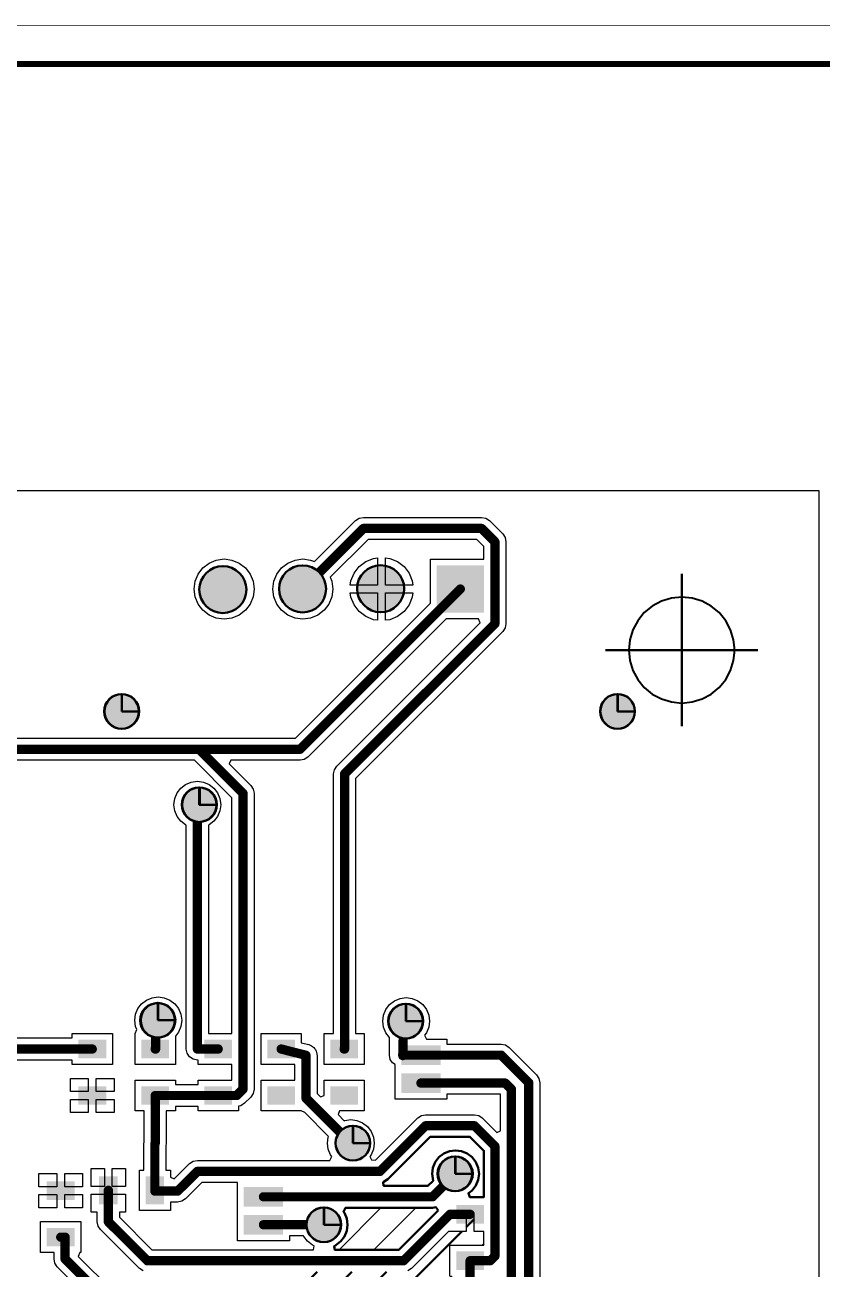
# Paper-space layout 'Layout1' of a CAD drawing. Header units: millimetres. Extents: x 0 to 841, y 0 to 594.
# Drawn here: x 647.2 to 750, y 433.8 to 594.4 of the extents above; entities that cross this region are included whole.
import ezdxf

# ---------------------------------------------------------------- set-up
doc = ezdxf.new("R2010")
doc.units = ezdxf.units.MM
doc.layers.get('0').update_dxf_attribs({"lineweight": 50})
for name, color, linetype in [('BottomLayer', 5, 'Continuous'), ('Sheet', 255, 'Continuous'), ('TopLayer', 1, 'Continuous')]:
    doc.layers.add(name, color=color, linetype=linetype)
doc.layers.add('Отверстия', color=7, linetype='Continuous', lineweight=30)

psp = doc.layouts.get("Layout1")

# ---------------------------------------------------------------- hatches: boundary and pattern name
at = {"lineweight": 50}
h = psp.add_hatch(color=18, dxfattribs=at)
h.dxf.hatch_style = 1
h.paths.add_polyline_path([(672.702, 524.545, 0.4142136), (669.667, 521.51, 0.4142136), (672.702, 518.476), (672.702, 521.51)])
h = psp.add_hatch(color=7, dxfattribs=at)
h.dxf.hatch_style = 1
h.paths.add_polyline_path([(672.68, 524.522, 0.4114738), (669.674, 521.488, 0.4114738), (672.68, 518.453)])
at = {"lineweight": 50, "true_color": 0xf0f0f0}
h = psp.add_hatch(color=7, dxfattribs=at)
h.dxf.hatch_style = 1
h.paths.add_polyline_path([(672.702, 524.545), (672.702, 521.51), (672.702, 518.476, 0.4142136), (675.736, 521.51, 0.4142136)])
at = {"lineweight": 50}
h = psp.add_hatch(color=18, dxfattribs=at)
h.dxf.hatch_style = 1
h.paths.add_polyline_path([(682.994, 524.637, 0.4142136), (679.959, 521.602, 0.4142136), (682.994, 518.567), (682.994, 521.602)])
h = psp.add_hatch(color=7, dxfattribs=at)
h.dxf.hatch_style = 1
h.paths.add_polyline_path([(682.972, 524.614, 0.4114738), (679.966, 521.579, 0.4114738), (682.972, 518.545)])
at = {"lineweight": 50, "true_color": 0xf0f0f0}
h = psp.add_hatch(color=7, dxfattribs=at)
h.dxf.hatch_style = 1
h.paths.add_polyline_path([(682.994, 524.637), (682.994, 521.602), (682.994, 518.567, 0.4142136), (686.028, 521.602, 0.4142136)])
at = {"lineweight": 50}
h = psp.add_hatch(color=18, dxfattribs=at)
h.dxf.hatch_style = 1
h.paths.add_polyline_path([(693.066, 524.663, 0.4142136), (690.032, 521.629, 0.4142136), (693.066, 518.594), (693.066, 521.629)])
h = psp.add_hatch(color=7, dxfattribs=at)
h.dxf.hatch_style = 1
h.paths.add_polyline_path([(693.044, 524.64, 0.4114738), (690.038, 521.606, 0.4114738), (693.044, 518.571)])
at = {"lineweight": 50, "true_color": 0xf0f0f0}
h = psp.add_hatch(color=7, dxfattribs=at)
h.dxf.hatch_style = 1
h.paths.add_polyline_path([(693.066, 524.663), (693.066, 521.629), (693.066, 518.594, 0.4142136), (696.101, 521.629, 0.4142136)])
at = {"lineweight": 50}
h = psp.add_hatch(color=18, dxfattribs=at)
h.dxf.hatch_style = 1
h.paths.add_polyline_path([(703.346, 524.621, 0.4142136), (700.311, 521.586, 0.4142136), (703.346, 518.551), (703.346, 521.586)])
at = {"lineweight": 50, "true_color": 0xf0f0f0}
h = psp.add_hatch(color=7, dxfattribs=at)
h.dxf.hatch_style = 1
h.paths.add_polyline_path([(703.346, 524.621), (703.346, 521.586), (703.346, 518.551, 0.4142136), (706.381, 521.586, 0.4142136)])
h = psp.add_hatch(color=7, dxfattribs=at)
h.dxf.hatch_style = 1
h.paths.add_polyline_path([(659.689, 505.771), (659.689, 508.008, 0.4177727), (657.424, 505.771, 1), (661.899, 505.771)])
at = {"lineweight": 50}
h = psp.add_hatch(color=18, dxfattribs=at)
h.dxf.hatch_style = 1
h.paths.add_polyline_path([(659.662, 505.771), (661.872, 505.771, 0.4106633), (659.662, 508.008)])
h = psp.add_hatch(color=18, dxfattribs=at)
h.dxf.hatch_style = 1
h.paths.add_polyline_path([(659.689, 505.771), (661.899, 505.771, 0.4106633), (659.689, 508.008)])
at = {"lineweight": 30}
h = psp.add_hatch(color=18, dxfattribs=at)
h.dxf.hatch_style = 1
h.paths.add_polyline_path([(659.689, 505.771), (661.899, 505.771, 0.4106633), (659.689, 508.008)])
at = {"lineweight": 50, "true_color": 0xf0f0f0}
h = psp.add_hatch(color=7, dxfattribs=at)
h.dxf.hatch_style = 1
h.paths.add_polyline_path([(723.689, 505.771), (723.689, 508.008, 0.4177727), (721.424, 505.771, 1), (725.899, 505.771)])
at = {"lineweight": 50}
h = psp.add_hatch(color=18, dxfattribs=at)
h.dxf.hatch_style = 1
h.paths.add_polyline_path([(723.662, 505.771), (725.872, 505.771, 0.4106633), (723.662, 508.008)])
h = psp.add_hatch(color=18, dxfattribs=at)
h.dxf.hatch_style = 1
h.paths.add_polyline_path([(723.689, 505.771), (725.899, 505.771, 0.4106633), (723.689, 508.008)])
at = {"lineweight": 30}
h = psp.add_hatch(color=18, dxfattribs=at)
h.dxf.hatch_style = 1
h.paths.add_polyline_path([(723.689, 505.771), (725.899, 505.771, 0.4106633), (723.689, 508.008)])
at = {"lineweight": 50, "true_color": 0xf0f0f0}
h = psp.add_hatch(color=7, dxfattribs=at)
h.dxf.hatch_style = 1
h.paths.add_polyline_path([(669.691, 493.725), (669.691, 495.962, 0.4177727), (667.427, 493.725, 1), (671.901, 493.725)])
at = {"lineweight": 50}
h = psp.add_hatch(color=18, dxfattribs=at)
h.dxf.hatch_style = 1
h.paths.add_polyline_path([(669.664, 493.725), (671.874, 493.725, 0.4106633), (669.664, 495.962)])
at = {"lineweight": 30}
h = psp.add_hatch(color=18, dxfattribs=at)
h.dxf.hatch_style = 1
h.paths.add_polyline_path([(669.691, 493.725), (671.901, 493.725, 0.4106633), (669.691, 495.962)])
at = {"lineweight": 50}
h = psp.add_hatch(color=18, dxfattribs=at)
h.dxf.hatch_style = 1
h.paths.add_polyline_path([(669.718, 493.725), (671.929, 493.725, 0.4106633), (669.718, 495.962)])
at = {"lineweight": 50, "true_color": 0xf0f0f0}
h = psp.add_hatch(color=7, dxfattribs=at)
h.dxf.hatch_style = 1
h.paths.add_polyline_path([(664.342, 465.886), (664.342, 468.124, 0.4177727), (662.077, 465.886, 1), (666.552, 465.886)])
at = {"lineweight": 50}
h = psp.add_hatch(color=18, dxfattribs=at)
h.dxf.hatch_style = 1
h.paths.add_polyline_path([(664.315, 465.886), (666.525, 465.886, 0.4106633), (664.315, 468.124)])
at = {"lineweight": 30}
h = psp.add_hatch(color=18, dxfattribs=at)
h.dxf.hatch_style = 1
h.paths.add_polyline_path([(664.342, 465.886), (666.552, 465.886, 0.4106633), (664.342, 468.124)])
at = {"lineweight": 50}
h = psp.add_hatch(color=18, dxfattribs=at)
h.dxf.hatch_style = 1
h.paths.add_polyline_path([(664.369, 465.886), (666.579, 465.886, 0.4106633), (664.369, 468.124)])
at = {"lineweight": 50, "true_color": 0xf0f0f0}
h = psp.add_hatch(color=7, dxfattribs=at)
h.dxf.hatch_style = 1
h.paths.add_polyline_path([(696.342, 465.785), (696.342, 468.022, 0.4177727), (694.077, 465.785, 1), (698.552, 465.785)])
at = {"lineweight": 50}
h = psp.add_hatch(color=18, dxfattribs=at)
h.dxf.hatch_style = 1
h.paths.add_polyline_path([(696.314, 465.785), (698.525, 465.785, 0.4106633), (696.314, 468.022)])
at = {"lineweight": 30}
h = psp.add_hatch(color=18, dxfattribs=at)
h.dxf.hatch_style = 1
h.paths.add_polyline_path([(696.342, 465.785), (698.552, 465.785, 0.4106633), (696.342, 468.022)])
at = {"lineweight": 50}
h = psp.add_hatch(color=18, dxfattribs=at)
h.dxf.hatch_style = 1
h.paths.add_polyline_path([(696.369, 465.785), (698.579, 465.785, 0.4106633), (696.369, 468.022)])
at = {"lineweight": 50, "true_color": 0xf0f0f0}
h = psp.add_hatch(color=7, dxfattribs=at)
h.dxf.hatch_style = 1
h.paths.add_polyline_path([(689.53, 450.037), (689.53, 452.274, 0.4177727), (687.266, 450.037, 1), (691.741, 450.037)])
at = {"lineweight": 50}
h = psp.add_hatch(color=18, dxfattribs=at)
h.dxf.hatch_style = 1
h.paths.add_polyline_path([(689.503, 450.037), (691.713, 450.037, 0.4106633), (689.503, 452.274)])
h = psp.add_hatch(color=18, dxfattribs=at)
h.dxf.hatch_style = 1
h.paths.add_polyline_path([(689.53, 450.037), (691.741, 450.037, 0.4106633), (689.53, 452.274)])
at = {"lineweight": 30}
h = psp.add_hatch(color=18, dxfattribs=at)
h.dxf.hatch_style = 1
h.paths.add_polyline_path([(689.53, 450.037), (691.741, 450.037, 0.4106633), (689.53, 452.274)])
at = {"lineweight": 50, "true_color": 0xf0f0f0}
h = psp.add_hatch(color=7, dxfattribs=at)
h.dxf.hatch_style = 1
h.paths.add_polyline_path([(702.716, 446.074), (702.716, 448.312, 0.4177727), (700.451, 446.074, 1), (704.926, 446.074)])
at = {"lineweight": 50}
h = psp.add_hatch(color=18, dxfattribs=at)
h.dxf.hatch_style = 1
h.paths.add_polyline_path([(702.689, 446.074), (704.899, 446.074, 0.4106633), (702.689, 448.312)])
at = {"lineweight": 30}
h = psp.add_hatch(color=18, dxfattribs=at)
h.dxf.hatch_style = 1
h.paths.add_polyline_path([(702.716, 446.074), (704.926, 446.074, 0.4106633), (702.716, 448.312)])
at = {"lineweight": 50}
h = psp.add_hatch(color=18, dxfattribs=at)
h.dxf.hatch_style = 1
h.paths.add_polyline_path([(702.743, 446.074), (704.953, 446.074, 0.4106633), (702.743, 448.312)])
at = {"lineweight": 50, "true_color": 0xf0f0f0}
h = psp.add_hatch(color=7, dxfattribs=at)
h.dxf.hatch_style = 1
h.paths.add_polyline_path([(685.776, 439.499), (685.776, 441.736, 0.4177727), (683.511, 439.499, 1), (687.986, 439.499)])
at = {"lineweight": 50}
h = psp.add_hatch(color=18, dxfattribs=at)
h.dxf.hatch_style = 1
h.paths.add_polyline_path([(685.749, 439.499), (687.959, 439.499, 0.4106633), (685.749, 441.736)])
h = psp.add_hatch(color=18, dxfattribs=at)
h.dxf.hatch_style = 1
h.paths.add_polyline_path([(685.776, 439.499), (687.986, 439.499, 0.4106633), (685.776, 441.736)])
at = {"lineweight": 30}
h = psp.add_hatch(color=18, dxfattribs=at)
h.dxf.hatch_style = 1
h.paths.add_polyline_path([(685.776, 439.499), (687.986, 439.499, 0.4106633), (685.776, 441.736)])
at = {"layer": 'BottomLayer', "lineweight": 25, "true_color": 0x000000}
h = psp.add_hatch(dxfattribs=at)
h.set_pattern_fill('ANSI31', color=18)
h.paths.add_polyline_path([(639.543, 446.804), (621.978, 464.369), (621.668, 464.832), (621.56, 465.378), (621.56, 478.3), (618.942, 480.918), (617.165, 480.918), (617.165, 475.884), (616.592, 475.884), (616.592, 472.956), (617.165, 472.956), (617.165, 468.381), (630.702, 454.844), (631.012, 454.381), (631.12, 453.834), (631.12, 399.992), (631.832, 399.446), (632.313, 398.819), (632.616, 398.09), (632.719, 397.306), (632.616, 396.523), (632.358, 395.902), (632.789, 395.614), (642.806, 405.631), (643.269, 405.94), (643.815, 406.049), (669.683, 406.049), (670.229, 406.761), (670.856, 407.242), (671.586, 407.544), (672.369, 407.647), (673.152, 407.544), (674.167, 407.124), (674.595, 407.335), (674.595, 416.019), (673.661, 416.953), (672.771, 416.836), (671.988, 416.939), (671.258, 417.241), (670.632, 417.722), (670.151, 418.349), (669.848, 419.078), (669.715, 420.09), (669.291, 420.299), (667.132, 418.141), (666.669, 417.832), (666.123, 417.723), (648.692, 417.723), (648.146, 417.832), (647.683, 418.141), (639.961, 425.863), (639.652, 426.326), (639.543, 426.872)])
h.paths.add_polyline_path([(674.595, 394.85), (674.595, 401.908), (674.087, 402.159), (673.882, 402.001), (673.152, 401.699), (672.369, 401.596), (671.586, 401.699), (670.856, 402.001), (670.229, 402.482), (669.683, 403.194), (644.406, 403.194), (633.19, 391.977), (633.384, 391.508), (637.522, 391.508), (639.912, 393.898), (639.876, 393.983), (639.773, 394.766), (639.876, 395.55), (640.179, 396.279), (640.66, 396.906), (641.286, 397.387), (642.016, 397.689), (642.799, 397.792), (643.582, 397.689), (644.312, 397.387), (644.939, 396.906), (645.42, 396.279), (645.722, 395.55), (645.825, 394.766), (645.722, 393.983), (645.42, 393.253), (644.939, 392.627), (644.312, 392.146), (643.582, 391.844), (642.799, 391.74), (641.909, 391.858), (639.123, 389.071), (638.66, 388.762), (638.113, 388.653), (622.467, 388.653), (621.921, 388.762), (621.458, 389.071), (615.943, 394.586), (576.908, 394.586), (576.658, 394.078), (576.84, 393.841), (577.142, 393.111), (577.245, 392.328), (577.142, 391.545), (576.84, 390.815), (576.359, 390.188), (575.647, 389.642), (575.647, 360.915), (578.976, 357.586), (580.402, 357.586), (580.653, 358.094), (580.336, 358.506), (580.034, 359.236), (579.931, 360.019), (580.034, 360.802), (580.336, 361.532), (580.817, 362.159), (581.444, 362.64), (581.687, 362.74), (581.947, 363.13), (606.636, 387.819), (607.099, 388.128), (607.646, 388.237), (616.821, 388.237), (617.368, 388.128), (617.831, 387.819), (621.47, 384.18), (621.864, 384.206), (622.49, 384.687), (623.22, 384.989), (624.003, 385.092), (624.786, 384.989), (625.516, 384.687), (626.143, 384.206), (626.624, 383.579), (626.926, 382.85), (627.029, 382.066), (626.926, 381.283), (626.624, 380.553), (626.143, 379.927), (625.516, 379.446), (624.786, 379.144), (624.003, 379.04), (623.22, 379.144), (622.641, 379.384), (622.267, 379.151), (622.184, 379.042), (622.254, 378.51), (622.151, 377.727), (621.927, 377.187), (622.202, 376.758), (622.26, 376.719), (622.581, 376.761), (623.364, 376.658), (624.094, 376.356), (624.72, 375.875), (625.201, 375.248), (625.504, 374.518), (625.607, 373.735), (625.504, 372.952), (625.201, 372.222), (625.041, 372.013), (625.291, 371.505), (651.25, 371.505)])
h.paths.add_polyline_path([(605.895, 389.716), (605.592, 388.986), (605.112, 388.36), (604.485, 387.879), (603.755, 387.576), (602.972, 387.473), (602.189, 387.576), (601.459, 387.879), (600.832, 388.36), (600.351, 388.986), (600.049, 389.716), (599.946, 390.499), (600.049, 391.282), (600.351, 392.012), (600.832, 392.639), (601.459, 393.12), (602.189, 393.422), (602.972, 393.525), (603.755, 393.422), (604.485, 393.12), (605.112, 392.639), (605.592, 392.012), (605.895, 391.282), (605.998, 390.499)], flags=16)
h.paths.add_polyline_path([(600.707, 390.499, -1), (605.182, 390.499, -1)], flags=0)
h.paths.add_polyline_path([(605.155, 390.499), (605.182, 390.499, 0.4106633), (602.972, 392.736), (602.972, 392.736, -0.4071214)], flags=0)
h.paths.add_polyline_path([(602.945, 390.499), (602.945, 392.736), (602.972, 392.736), (602.972, 390.499)], flags=0)
h.paths.add_polyline_path([(615.852, 403.353), (615.421, 403.066), (615.547, 402.763), (615.65, 401.98), (615.547, 401.197), (615.244, 400.467), (614.764, 399.84), (614.137, 399.359), (613.407, 399.057), (612.624, 398.954), (611.841, 399.057), (611.111, 399.359), (610.484, 399.84), (609.938, 400.553), (573.693, 400.553), (571.089, 397.949), (571.3, 397.441), (616.534, 397.441), (617.08, 397.332), (617.543, 397.023), (623.058, 391.508), (627.034, 391.508), (627.228, 391.977)])
h.paths.add_polyline_path([(572.092, 402.989), (572.555, 403.299), (573.102, 403.407), (609.968, 403.407), (610.003, 403.493), (610.484, 404.12), (611, 404.515), (610.878, 405.009), (610.87, 405.023), (552.865, 405.023), (514.573, 366.731), (514.11, 366.422), (513.564, 366.313), (512.327, 366.313), (512.294, 365.816), (513.269, 365.412), (514.073, 364.796), (514.69, 363.992), (514.903, 363.479), (532.582, 363.479)])
h.paths.add_polyline_path([(533.899, 377.771, -1), (529.424, 377.771, -1)], flags=16)
h.paths.add_polyline_path([(568.493, 390.755), (568.493, 394.635), (567.985, 394.845), (534.182, 361.042), (533.719, 360.732), (533.173, 360.624), (514.903, 360.624), (514.69, 360.111), (514.073, 359.307), (513.269, 358.69), (512.333, 358.302), (511.329, 358.17), (510.324, 358.302), (509.388, 358.69), (508.794, 359.146), (508.286, 358.896), (508.286, 355.319), (508.794, 355.069), (509.279, 355.441), (510.268, 355.851), (510.821, 355.923), (510.821, 354.916, -0.0843103), (511.837, 354.935), (511.837, 355.923), (512.39, 355.851), (513.378, 355.441), (514.227, 354.79), (514.879, 353.941), (515.288, 352.952), (515.361, 352.399), (514.385, 352.399, -0.0384593), (514.421, 351.934, -0.0456959), (514.371, 351.383), (515.361, 351.383), (515.288, 350.83), (514.879, 349.842), (514.227, 348.993), (513.378, 348.341), (512.39, 347.932), (511.837, 347.859), (511.837, 348.933, -0.0843103), (510.821, 348.953), (510.821, 347.859), (510.268, 347.932), (509.279, 348.341), (508.794, 348.714), (508.286, 348.463), (508.286, 344.887), (508.794, 344.636), (509.388, 345.092), (510.324, 345.48), (511.329, 345.612), (512.333, 345.48), (513.269, 345.092), (514.073, 344.476), (514.69, 343.672), (515.078, 342.736), (515.21, 341.731), (515.078, 340.727), (514.69, 339.791), (514.073, 338.987), (513.269, 338.37), (512.333, 337.982), (511.329, 337.85), (510.324, 337.982), (509.388, 338.37), (508.794, 338.826), (508.286, 338.576), (508.286, 334.727), (508.794, 334.476), (509.388, 334.932), (510.324, 335.32), (511.329, 335.452), (512.333, 335.32), (512.846, 335.108)])
at = {"layer": 'TopLayer', "lineweight": 25, "true_color": 0x000000}
h = psp.add_hatch(dxfattribs=at)
h.set_pattern_fill('ANSI31', color=18)
h.paths.add_polyline_path([(695.439, 436.27), (700.511, 441.341), (700.468, 441.436), (700.211, 441.76), (699.768, 441.672), (688.53, 441.672), (688.28, 441.164), (688.396, 441.012), (688.699, 440.282), (688.802, 439.499), (688.699, 438.716), (688.396, 437.986), (687.916, 437.359), (687.061, 436.704), (687.148, 436.27)])
at = {"layer": 'TopLayer', "lineweight": 50, "true_color": 0x000000}
h = psp.add_hatch(dxfattribs=at)
h.set_pattern_fill('ANSI31', color=18)
h.paths.add_polyline_path([(516.619, 328.72), (517.082, 329.029), (517.628, 329.138), (580.809, 329.138), (581.059, 329.646), (580.743, 330.058), (580.707, 330.144), (514.903, 330.144), (514.69, 329.631), (514.073, 328.827), (513.269, 328.21), (512.333, 327.822), (511.329, 327.69), (510.324, 327.822), (509.388, 328.21), (508.794, 328.666), (508.286, 328.416), (508.286, 324.567), (508.794, 324.316), (509.388, 324.772), (510.324, 325.16), (511.329, 325.292), (512.333, 325.16), (512.846, 324.948)])
h.paths.add_polyline_path([(612.708, 365.069), (612.665, 365.566), (612.213, 365.789), (612.003, 365.628), (611.274, 365.326), (610.49, 365.223), (609.707, 365.326), (608.977, 365.628), (608.299, 366.149), (607.814, 366.181), (593.154, 351.52), (593.154, 350.953), (593.623, 350.759), (597.232, 354.367), (597.695, 354.676), (598.241, 354.785), (602.425, 354.785)])
h.paths.add_polyline_path([(625.826, 360.207), (626.163, 360.466), (626.172, 361.077), (625.584, 361.843), (618.295, 361.843), (613.34, 356.888), (613.34, 356.4), (613.848, 356.189), (616.217, 358.558), (616.68, 358.867), (617.226, 358.976), (619.954, 358.976), (620.5, 358.867), (620.963, 358.558), (623.72, 355.801), (625.283, 355.801), (625.533, 356.309), (625.345, 356.554), (625.043, 357.284), (624.94, 358.067), (625.043, 358.85), (625.345, 359.58)])
h.paths.add_polyline_path([(618.244, 375.671), (617.715, 375.89), (617.088, 376.371), (616.607, 376.997), (616.305, 377.727), (616.217, 378.396), (615.921, 378.587), (615.707, 378.645), (615.559, 378.531), (614.83, 378.229), (614.046, 378.126), (613.156, 378.243), (591.09, 356.177), (591.09, 354.157), (591.559, 353.963), (606.854, 369.258), (607.317, 369.568), (607.832, 369.67), (607.87, 369.762), (608.351, 370.388), (608.977, 370.869), (609.707, 371.172), (610.49, 371.275), (611.274, 371.172), (612.003, 370.869), (612.213, 370.709), (612.721, 370.959), (612.721, 371.906), (612.829, 372.453), (613.139, 372.916), (614.967, 374.745), (615.431, 375.054), (615.977, 375.163), (618.143, 375.163)])
h.paths.add_polyline_path([(703.193, 432.844), (702.021, 432.844), (702.021, 436.844), (706.394, 436.844), (706.394, 438.628), (705.129, 438.628), (705.129, 440.844), (704.921, 440.844, -1), (704.321, 440.844), (704.113, 440.844), (704.113, 438.628), (701.835, 438.628), (697.04, 433.833), (696.577, 433.524), (696.031, 433.415), (682.141, 433.415), (681.969, 432.907), (682.279, 432.669), (682.759, 432.043), (683.062, 431.313), (683.177, 430.437), (683.491, 430.079), (685.765, 430.079), (685.765, 430.652), (690.965, 430.652), (690.965, 430.079), (702.021, 430.079), (702.021, 430.652), (703.193, 430.652)])

# ---------------------------------------------------------------- linework, layer by layer
at = {"lineweight": 50}
for p, q in [((731.933, 503.85), (731.933, 523.516)), ((722.1, 513.683), (741.766, 513.683)), ((659.662, 508.008), (659.662, 505.771)), ((659.689, 508.008), (659.689, 505.771)), ((723.662, 508.008), (723.662, 505.771)), ((723.689, 508.008), (723.689, 505.771)), ((659.662, 505.771), (661.872, 505.771)), ((659.689, 505.771), (661.899, 505.771)), ((723.662, 505.771), (725.872, 505.771)), ((723.689, 505.771), (725.899, 505.771)), ((669.664, 495.962), (669.664, 493.725)), ((669.718, 495.962), (669.718, 493.725)), ((669.664, 493.725), (671.874, 493.725)), ((669.718, 493.725), (671.929, 493.725)), ((664.315, 468.124), (664.315, 465.886)), ((664.369, 468.124), (664.369, 465.886)), ((696.314, 468.022), (696.314, 465.785)), ((696.369, 468.022), (696.369, 465.785)), ((664.315, 465.886), (666.525, 465.886)), ((664.369, 465.886), (666.579, 465.886)), ((696.314, 465.785), (698.525, 465.785)), ((696.369, 465.785), (698.579, 465.785)), ((689.503, 452.274), (689.503, 450.037)), ((689.53, 452.274), (689.53, 450.037)), ((689.503, 450.037), (691.713, 450.037)), ((689.53, 450.037), (691.741, 450.037)), ((702.689, 448.312), (702.689, 446.074)), ((702.743, 448.312), (702.743, 446.074)), ((702.689, 446.074), (704.899, 446.074)), ((702.743, 446.074), (704.953, 446.074)), ((685.749, 441.736), (685.749, 439.499)), ((685.776, 441.736), (685.776, 439.499)), ((685.749, 439.499), (687.959, 439.499)), ((685.776, 439.499), (687.986, 439.499))]:
    psp.add_line(p, q, dxfattribs=at)
at = {"lineweight": 30}
for p, q in [((659.689, 508.008), (659.689, 505.771)), ((723.689, 508.008), (723.689, 505.771)), ((659.689, 505.771), (661.899, 505.771)), ((723.689, 505.771), (725.899, 505.771)), ((669.691, 495.962), (669.691, 493.725)), ((669.691, 493.725), (671.901, 493.725)), ((664.342, 468.124), (664.342, 465.886)), ((696.342, 468.022), (696.342, 465.785)), ((664.342, 465.886), (666.552, 465.886)), ((696.342, 465.785), (698.552, 465.785)), ((689.53, 452.274), (689.53, 450.037)), ((689.53, 450.037), (691.741, 450.037)), ((702.716, 448.312), (702.716, 446.074)), ((702.716, 446.074), (704.926, 446.074)), ((685.776, 441.736), (685.776, 439.499)), ((685.776, 439.499), (687.986, 439.499))]:
    psp.add_line(p, q, dxfattribs=at)
at = {"lineweight": 50}
for centre in [(659.634, 505.771), (659.662, 505.771), (723.634, 505.771), (723.662, 505.771), (669.637, 493.725), (669.691, 493.725), (664.287, 465.886), (664.342, 465.886), (696.287, 465.785), (696.342, 465.785), (689.476, 450.037), (689.503, 450.037), (702.662, 446.074), (702.716, 446.074), (685.722, 439.499), (685.749, 439.499)]:
    psp.add_circle(centre, 2.237, dxfattribs=at)
at = {"color": 18, "lineweight": 30}
for centre in [(659.662, 505.771), (723.662, 505.771), (669.664, 493.725), (664.315, 465.886), (696.314, 465.785), (689.503, 450.037), (702.689, 446.074), (685.749, 439.499)]:
    psp.add_circle(centre, 2.237, dxfattribs=at)
at = {"layer": 'BottomLayer'}
for p, q in [((684.55, 525.1), (689.847, 530.396)), ((689.847, 530.396), (690.31, 530.705)), ((690.31, 530.705), (690.856, 530.814)), ((690.856, 530.814), (706.096, 530.814)), ((706.096, 530.814), (706.642, 530.705)), ((706.642, 530.705), (707.105, 530.396)), ((707.105, 530.396), (708.833, 528.669)), ((708.833, 528.669), (709.142, 528.205)), ((691.447, 527.959), (686.569, 523.081)), ((705.505, 527.959), (691.447, 527.959)), ((706.396, 527.068), (705.505, 527.959)), ((706.396, 525.411), (706.396, 527.068)), ((709.142, 528.205), (709.251, 527.659)), ((709.251, 527.659), (709.251, 517.093)), ((670.932, 524.924), (671.868, 525.312)), ((671.868, 525.312), (672.873, 525.444)), ((672.873, 525.444), (673.877, 525.312)), ((673.877, 525.312), (674.813, 524.924)), ((681.092, 524.924), (682.028, 525.312)), ((682.028, 525.312), (683.033, 525.444)), ((683.033, 525.444), (684.037, 525.312)), ((684.037, 525.312), (684.55, 525.1)), ((691.143, 525.113), (692.132, 525.523)), ((692.132, 525.523), (692.685, 525.595)), ((692.685, 525.595), (692.685, 522.071)), ((693.701, 522.071), (693.701, 525.595)), ((693.701, 525.595), (694.254, 525.523)), ((694.254, 525.523), (695.242, 525.113)), ((699.505, 519.734), (699.505, 525.411)), ((699.505, 525.411), (706.396, 525.411)), ((669.512, 523.504), (670.128, 524.308)), ((670.128, 524.308), (670.932, 524.924)), ((674.813, 524.924), (675.617, 524.308)), ((675.617, 524.308), (676.234, 523.504)), ((679.672, 523.504), (680.288, 524.308)), ((680.288, 524.308), (681.092, 524.924)), ((689.643, 523.613), (690.294, 524.462)), ((690.294, 524.462), (691.143, 525.113)), ((695.242, 525.113), (696.091, 524.462)), ((696.091, 524.462), (696.743, 523.613)), ((668.992, 521.563), (669.124, 522.568)), ((669.124, 522.568), (669.512, 523.504)), ((676.234, 523.504), (676.622, 522.568)), ((676.622, 522.568), (676.754, 521.563)), ((679.152, 521.563), (679.284, 522.568)), ((679.284, 522.568), (679.672, 523.504)), ((686.569, 523.081), (686.782, 522.568)), ((686.782, 522.568), (686.914, 521.563)), ((689.161, 522.071), (689.233, 522.624)), ((692.685, 522.071), (689.161, 522.071)), ((689.233, 522.624), (689.643, 523.613)), ((697.225, 522.071), (693.701, 522.071)), ((696.743, 523.613), (697.152, 522.624)), ((697.152, 522.624), (697.225, 522.071)), ((669.124, 520.559), (668.992, 521.563)), ((669.512, 519.623), (669.124, 520.559)), ((676.622, 520.559), (676.234, 519.623)), ((676.754, 521.563), (676.622, 520.559)), ((679.284, 520.559), (679.152, 521.563)), ((679.672, 519.623), (679.284, 520.559)), ((686.782, 520.559), (686.394, 519.623)), ((686.914, 521.563), (686.782, 520.559)), ((689.233, 520.502), (689.161, 521.055)), ((689.161, 521.055), (692.685, 521.055)), ((689.643, 519.514), (689.233, 520.502)), ((692.685, 521.055), (692.685, 517.531)), ((693.701, 517.531), (693.701, 521.055)), ((693.701, 521.055), (697.225, 521.055)), ((697.152, 520.502), (696.743, 519.514)), ((697.225, 521.055), (697.152, 520.502)), ((670.128, 518.819), (669.512, 519.623)), ((676.234, 519.623), (675.617, 518.819)), ((680.288, 518.819), (679.672, 519.623)), ((682.082, 502.311), (699.505, 519.734)), ((686.394, 519.623), (685.777, 518.819)), ((690.294, 518.665), (689.643, 519.514)), ((696.743, 519.514), (696.091, 518.665)), ((670.932, 518.202), (670.128, 518.819)), ((671.868, 517.814), (670.932, 518.202)), ((672.873, 517.682), (671.868, 517.814)), ((673.877, 517.814), (672.873, 517.682)), ((674.813, 518.202), (673.877, 517.814)), ((675.617, 518.819), (674.813, 518.202)), ((681.092, 518.202), (680.288, 518.819)), ((682.028, 517.814), (681.092, 518.202)), ((683.033, 517.682), (682.028, 517.814)), ((684.037, 517.814), (683.033, 517.682)), ((701.523, 517.715), (683.683, 499.874)), ((684.973, 518.202), (684.037, 517.814)), ((685.777, 518.819), (684.973, 518.202)), ((691.143, 518.013), (690.294, 518.665)), ((692.132, 517.604), (691.143, 518.013)), ((692.685, 517.531), (692.132, 517.604)), ((694.254, 517.604), (693.701, 517.531)), ((695.242, 518.013), (694.254, 517.604)), ((696.091, 518.665), (695.242, 518.013)), ((705.708, 517.715), (701.523, 517.715)), ((705.919, 517.207), (705.708, 517.715)), ((687.408, 498.697), (705.919, 517.207)), ((708.833, 516.083), (689.845, 497.096)), ((709.142, 516.547), (708.833, 516.083)), ((709.251, 517.093), (709.142, 516.547)), ((614.765, 502.311), (682.082, 502.311)), ((683.22, 499.565), (682.673, 499.456)), ((683.683, 499.874), (683.22, 499.565)), ((669.03, 499.456), (614.765, 499.456)), ((673.884, 494.603), (669.03, 499.456)), ((673.731, 499.456), (673.537, 498.987)), ((673.537, 498.987), (676.321, 496.203)), ((682.673, 499.456), (673.731, 499.456)), ((686.99, 497.687), (687.099, 498.233)), ((687.099, 498.233), (687.408, 498.697)), ((667.279, 495.864), (667.905, 496.345)), ((667.905, 496.345), (668.635, 496.648)), ((668.635, 496.648), (669.418, 496.751)), ((669.418, 496.751), (670.202, 496.648)), ((670.202, 496.648), (670.931, 496.345)), ((670.931, 496.345), (671.558, 495.864)), ((686.99, 464.18), (686.99, 497.687)), ((689.845, 497.096), (689.845, 464.18)), ((666.496, 494.508), (666.798, 495.238)), ((666.798, 495.238), (667.279, 495.864)), ((671.558, 495.864), (672.039, 495.238)), ((672.039, 495.238), (672.341, 494.508)), ((676.321, 496.203), (676.63, 495.74)), ((676.63, 495.74), (676.739, 495.194)), ((676.739, 495.194), (676.739, 456.993)), ((666.392, 493.725), (666.496, 494.508)), ((666.496, 492.942), (666.392, 493.725)), ((672.341, 494.508), (672.444, 493.725)), ((672.444, 493.725), (672.341, 492.942)), ((673.884, 464.18), (673.884, 494.603)), ((666.798, 492.212), (666.496, 492.942)), ((667.279, 491.585), (666.798, 492.212)), ((667.905, 491.104), (667.279, 491.585)), ((671.558, 491.585), (670.931, 491.104)), ((672.039, 492.212), (671.558, 491.585)), ((672.341, 492.942), (672.039, 492.212)), ((667.991, 491.069), (667.905, 491.104)), ((667.991, 462.18), (667.991, 491.069)), ((670.931, 491.104), (670.846, 491.069)), ((670.846, 491.069), (670.846, 464.18)), ((661.748, 467.399), (662.229, 468.026)), ((662.229, 468.026), (662.856, 468.507)), ((662.856, 468.507), (663.586, 468.809)), ((663.586, 468.809), (664.369, 468.912)), ((664.369, 468.912), (665.152, 468.809)), ((665.152, 468.809), (665.882, 468.507)), ((665.882, 468.507), (666.508, 468.026)), ((666.508, 468.026), (666.989, 467.399)), ((693.748, 467.298), (694.229, 467.924)), ((694.229, 467.924), (694.856, 468.405)), ((694.856, 468.405), (695.586, 468.708)), ((695.586, 468.708), (696.369, 468.811)), ((696.369, 468.811), (697.152, 468.708)), ((697.152, 468.708), (697.882, 468.405)), ((697.882, 468.405), (698.508, 467.924)), ((698.508, 467.924), (698.989, 467.298)), ((661.343, 465.886), (661.446, 466.67)), ((661.446, 465.103), (661.343, 465.886)), ((661.446, 466.67), (661.748, 467.399)), ((666.989, 467.399), (667.292, 466.67)), ((667.292, 466.67), (667.395, 465.886)), ((667.395, 465.886), (667.292, 465.103)), ((693.343, 465.785), (693.446, 466.568)), ((693.446, 466.568), (693.748, 467.298)), ((698.989, 467.298), (699.292, 466.568)), ((699.292, 466.568), (699.395, 465.785)), ((661.381, 464.18), (661.618, 464.688)), ((661.618, 464.688), (661.446, 465.103)), ((666.989, 464.373), (666.581, 463.841)), ((667.292, 465.103), (666.989, 464.373)), ((693.446, 465.002), (693.343, 465.785)), ((693.748, 464.272), (693.446, 465.002)), ((694.204, 463.678), (693.748, 464.272)), ((698.989, 464.272), (698.754, 463.966)), ((699.292, 465.002), (698.989, 464.272)), ((699.395, 465.785), (699.292, 465.002)), ((643.665, 463.607), (653.253, 463.607)), ((653.253, 463.607), (653.253, 464.18)), ((653.253, 464.18), (658.453, 464.18)), ((658.453, 464.18), (658.453, 460.18)), ((661.381, 460.18), (661.381, 464.18)), ((661.381, 464.18), (661.381, 464.18)), ((666.581, 463.841), (666.581, 460.18)), ((670.846, 464.18), (673.884, 464.18)), ((677.637, 460.18), (677.637, 464.18)), ((677.637, 464.18), (682.837, 464.18)), ((682.837, 464.18), (682.837, 462.993)), ((682.837, 462.993), (683.79, 462.751)), ((683.79, 462.751), (683.884, 462.706)), ((683.884, 462.706), (683.985, 462.686)), ((683.985, 462.686), (684.133, 462.587)), ((685.765, 460.18), (685.765, 464.18)), ((685.765, 464.18), (686.99, 464.18)), ((689.845, 464.18), (690.965, 464.18)), ((690.965, 464.18), (690.965, 460.18)), ((694.204, 461.388), (694.204, 463.678)), ((698.754, 463.966), (699.005, 463.458)), ((699.005, 463.458), (701.613, 463.458)), ((701.613, 463.458), (701.613, 462.815)), ((701.613, 462.815), (708.636, 462.815)), ((708.636, 462.815), (709.182, 462.706)), ((709.182, 462.706), (709.645, 462.397)), ((668.1, 461.634), (667.991, 462.18)), ((668.409, 461.17), (668.1, 461.634)), ((668.872, 460.861), (668.409, 461.17)), ((684.133, 462.587), (684.293, 462.511)), ((684.293, 462.511), (684.362, 462.434)), ((684.362, 462.434), (684.449, 462.376)), ((684.449, 462.376), (684.547, 462.229)), ((684.547, 462.229), (684.666, 462.097)), ((684.666, 462.097), (684.7, 461.999)), ((684.7, 461.999), (684.758, 461.913)), ((684.758, 461.913), (684.793, 461.739)), ((684.793, 461.739), (684.852, 461.572)), ((684.852, 461.572), (684.846, 461.469)), ((684.846, 461.469), (684.867, 461.367)), ((684.867, 461.367), (684.867, 456.419)), ((694.312, 460.841), (694.204, 461.388)), ((709.645, 462.397), (713.201, 458.841)), ((653.253, 460.752), (644.667, 460.752)), ((653.253, 460.18), (653.253, 460.752)), ((658.453, 460.18), (653.253, 460.18)), ((666.581, 460.18), (661.381, 460.18)), ((669.418, 460.752), (668.872, 460.861)), ((669.509, 460.752), (669.418, 460.752)), ((669.509, 460.18), (669.509, 460.752)), ((673.884, 460.18), (669.509, 460.18)), ((673.884, 458.18), (673.884, 460.18)), ((682.012, 460.18), (677.637, 460.18)), ((682.012, 458.18), (682.012, 460.18)), ((690.965, 460.18), (685.765, 460.18)), ((694.622, 460.378), (694.312, 460.841)), ((694.933, 460.17), (694.622, 460.378)), ((694.933, 455.717), (694.933, 460.17)), ((653.037, 456.688), (653.037, 458.396)), ((653.037, 458.396), (655.345, 458.396)), ((655.345, 458.396), (655.345, 456.688)), ((656.361, 456.688), (656.361, 458.396)), ((656.361, 458.396), (658.669, 458.396)), ((658.669, 458.396), (658.669, 456.688)), ((661.381, 454.18), (661.381, 458.18)), ((661.381, 458.18), (666.581, 458.18)), ((666.581, 458.18), (666.581, 457.607)), ((669.509, 457.607), (669.509, 458.18)), ((669.509, 458.18), (673.884, 458.18)), ((677.637, 454.18), (677.637, 458.18)), ((677.637, 458.18), (682.012, 458.18)), ((685.765, 456.185), (685.765, 458.18)), ((685.765, 458.18), (690.965, 458.18)), ((690.965, 458.18), (690.965, 454.18)), ((713.201, 458.841), (713.511, 458.378)), ((713.511, 458.378), (713.619, 457.832)), ((713.619, 457.832), (713.619, 387.738)), ((655.345, 456.688), (653.037, 456.688)), ((658.669, 456.688), (656.361, 456.688)), ((666.581, 457.607), (669.509, 457.607)), ((676.63, 456.446), (676.321, 455.983)), ((676.739, 456.993), (676.63, 456.446)), ((684.867, 456.419), (685.295, 455.99)), ((708.529, 456.359), (701.613, 456.359)), ((701.613, 456.359), (701.613, 455.717)), ((708.529, 451.604), (708.529, 456.359)), ((653.037, 453.964), (653.037, 455.672)), ((653.037, 455.672), (655.345, 455.672)), ((655.345, 455.672), (655.345, 453.964)), ((656.361, 453.964), (656.361, 455.672)), ((656.361, 455.672), (658.669, 455.672)), ((658.669, 455.672), (658.669, 453.964)), ((669.509, 454.752), (666.581, 454.752)), ((666.581, 454.752), (666.581, 454.18)), ((669.509, 454.18), (669.509, 454.752)), ((675.045, 454.861), (674.709, 454.794)), ((674.709, 454.794), (674.709, 454.18)), ((675.508, 455.17), (675.045, 454.861)), ((676.321, 455.983), (675.508, 455.17)), ((685.295, 455.99), (685.765, 456.185)), ((701.613, 455.717), (694.933, 455.717)), ((655.345, 453.964), (653.037, 453.964)), ((658.669, 453.964), (656.361, 453.964)), ((662.553, 454.18), (661.381, 454.18)), ((662.553, 450.176), (662.553, 454.18)), ((666.581, 454.18), (665.408, 454.18)), ((665.408, 454.18), (665.408, 449.983)), ((674.709, 454.18), (669.509, 454.18)), ((682.837, 454.18), (677.637, 454.18)), ((683.269, 453.98), (682.837, 454.18)), ((682.837, 454.18), (682.837, 454.18)), ((682.837, 454.18), (682.837, 454.18)), ((686.343, 450.905), (683.269, 453.98)), ((687.77, 454.18), (687.575, 453.71)), ((687.575, 453.71), (688.362, 452.924)), ((690.965, 454.18), (687.77, 454.18)), ((688.447, 452.96), (689.23, 453.063)), ((689.23, 453.063), (690.014, 452.96)), ((692.41, 447.819), (697.873, 453.281)), ((697.873, 453.281), (698.336, 453.591)), ((698.336, 453.591), (698.882, 453.699)), ((698.882, 453.699), (705.179, 453.699)), ((705.179, 453.699), (705.726, 453.591)), ((705.726, 453.591), (706.189, 453.281)), ((706.189, 453.281), (708.06, 451.41)), ((688.362, 452.924), (688.447, 452.96)), ((690.014, 452.96), (690.743, 452.657)), ((690.743, 452.657), (691.37, 452.176)), ((691.37, 452.176), (691.851, 451.55)), ((691.851, 451.55), (692.153, 450.82)), ((708.06, 451.41), (708.529, 451.604)), ((662.505, 449.935), (662.553, 450.176)), ((662.505, 446.54), (662.505, 449.935)), ((665.408, 449.983), (665.36, 449.742)), ((686.204, 450.037), (686.308, 450.82)), ((686.308, 449.254), (686.204, 450.037)), ((686.308, 450.82), (686.343, 450.905)), ((692.153, 450.82), (692.256, 450.037)), ((692.256, 450.037), (692.153, 449.254)), ((699.474, 450.845), (693.999, 445.37)), ((704.588, 450.845), (699.474, 450.845)), ((706.394, 449.039), (704.588, 450.845)), ((665.36, 449.742), (665.36, 446.54)), ((686.61, 448.524), (686.308, 449.254)), ((686.52, 447.807), (686.77, 448.315)), ((686.77, 448.315), (686.61, 448.524)), ((691.851, 448.524), (691.69, 448.315)), ((691.69, 448.315), (691.913, 447.862)), ((692.153, 449.254), (691.851, 448.524)), ((700.123, 447.587), (700.604, 448.214)), ((700.604, 448.214), (701.23, 448.695)), ((701.23, 448.695), (701.96, 448.997)), ((701.96, 448.997), (702.743, 449.1)), ((702.743, 449.1), (703.526, 448.997)), ((703.526, 448.997), (704.256, 448.695)), ((704.256, 448.695), (704.883, 448.214)), ((704.883, 448.214), (705.364, 447.587)), ((706.394, 443.06), (706.394, 449.039)), ((655.717, 444.448), (655.717, 446.756)), ((655.717, 446.756), (657.425, 446.756)), ((657.425, 446.756), (657.425, 444.448)), ((658.441, 444.448), (658.441, 446.756)), ((658.441, 446.756), (660.149, 446.756)), ((660.149, 446.756), (660.149, 444.448)), ((666.441, 445.42), (668.409, 447.389)), ((668.409, 447.389), (668.872, 447.698)), ((668.872, 447.698), (669.418, 447.807)), ((669.418, 447.807), (686.52, 447.807)), ((691.913, 447.862), (692.41, 447.819)), ((699.717, 446.074), (699.82, 446.858)), ((699.82, 446.858), (700.123, 447.587)), ((705.364, 447.587), (705.666, 446.858)), ((705.666, 446.858), (705.769, 446.074)), ((648.973, 444.4), (648.973, 446.108)), ((648.973, 446.108), (651.281, 446.108)), ((651.281, 446.108), (651.281, 444.4)), ((652.297, 444.4), (652.297, 446.108)), ((652.297, 446.108), (654.605, 446.108)), ((654.605, 446.108), (654.605, 444.4)), ((661.933, 441.34), (661.933, 446.54)), ((661.933, 446.54), (662.505, 446.54)), ((665.36, 446.54), (665.933, 446.54)), ((665.933, 446.54), (665.933, 445.631)), ((665.933, 445.631), (666.441, 445.42)), ((670.01, 444.952), (667.888, 442.83)), ((674.613, 444.952), (670.01, 444.952)), ((674.613, 441.03), (674.613, 444.952)), ((693.536, 445.06), (693.408, 445.035)), ((693.408, 445.035), (693.458, 444.527)), ((693.999, 445.37), (693.536, 445.06)), ((699.177, 444.527), (699.856, 445.206)), ((699.82, 445.291), (699.717, 446.074)), ((699.856, 445.206), (699.82, 445.291)), ((705.666, 445.291), (705.364, 444.561)), ((705.769, 446.074), (705.666, 445.291)), ((651.281, 444.4), (648.973, 444.4)), ((648.973, 441.676), (648.973, 443.384)), ((648.973, 443.384), (651.281, 443.384)), ((651.281, 443.384), (651.281, 441.676)), ((654.605, 444.4), (652.297, 444.4)), ((652.297, 441.676), (652.297, 443.384)), ((652.297, 443.384), (654.605, 443.384)), ((654.605, 443.384), (654.605, 441.676)), ((657.425, 444.448), (655.717, 444.448)), ((655.717, 441.124), (655.717, 443.432)), ((655.717, 443.432), (657.933, 443.432)), ((657.933, 443.432), (660.149, 443.432)), ((660.149, 444.448), (658.441, 444.448)), ((660.149, 443.432), (660.149, 441.124)), ((693.458, 444.527), (699.177, 444.527)), ((704.883, 443.935), (704.405, 443.568)), ((704.405, 443.568), (704.577, 443.06)), ((705.364, 444.561), (704.883, 443.935)), ((666.878, 442.412), (665.933, 442.412)), ((665.933, 442.412), (665.933, 441.34)), ((667.425, 442.52), (666.878, 442.412)), ((667.888, 442.83), (667.425, 442.52)), ((700.211, 441.76), (699.768, 441.672)), ((700.468, 441.436), (700.211, 441.76)), ((704.577, 443.06), (706.394, 443.06)), ((651.281, 441.676), (648.973, 441.676)), ((654.605, 441.676), (652.297, 441.676)), ((656.505, 441.124), (655.717, 441.124)), ((656.505, 439.877), (656.505, 441.124)), ((660.149, 441.124), (659.36, 441.124)), ((659.36, 441.124), (659.36, 440.468)), ((659.36, 440.468), (663.558, 436.27)), ((665.933, 441.34), (661.933, 441.34)), ((674.613, 437.429), (674.613, 441.03)), ((688.53, 441.672), (688.28, 441.164)), ((688.28, 441.164), (688.396, 441.012)), ((688.396, 441.012), (688.699, 440.282)), ((699.768, 441.672), (688.53, 441.672)), ((688.699, 440.282), (688.802, 439.499)), ((695.439, 436.27), (700.511, 441.341)), ((700.511, 441.341), (700.468, 441.436)), ((704.113, 440.844), (704.113, 438.628)), ((705.129, 440.844), (704.113, 440.844)), ((705.129, 438.628), (705.129, 440.844)), ((649.189, 435.892), (649.189, 439.892)), ((649.189, 439.892), (654.389, 439.892)), ((654.389, 439.892), (654.389, 435.892)), ((656.614, 439.331), (656.505, 439.877)), ((656.923, 438.867), (656.614, 439.331)), ((661.958, 433.833), (656.923, 438.867)), ((688.699, 438.716), (688.396, 437.986)), ((688.802, 439.499), (688.699, 438.716)), ((701.835, 438.628), (697.04, 433.833)), ((704.113, 438.628), (701.835, 438.628)), ((706.394, 438.628), (705.129, 438.628)), ((706.394, 436.844), (706.394, 438.628)), ((681.293, 437.429), (674.613, 437.429)), ((683.12, 438.071), (681.293, 438.071)), ((681.293, 438.071), (681.293, 437.429)), ((683.155, 437.986), (683.12, 438.071)), ((683.636, 437.359), (683.155, 437.986)), ((684.263, 436.878), (683.636, 437.359)), ((687.916, 437.359), (687.289, 436.878)), ((688.396, 437.986), (687.916, 437.359)), ((650.922, 435.892), (649.189, 435.892)), ((650.922, 435.073), (650.922, 435.892)), ((654.268, 435.892), (654.058, 435.384)), ((654.058, 435.384), (658.41, 431.031)), ((654.389, 435.892), (654.268, 435.892)), ((663.558, 436.27), (684.404, 436.27)), ((684.505, 436.778), (684.263, 436.878)), ((684.404, 436.27), (684.505, 436.778)), ((687.289, 436.878), (687.047, 436.778)), ((687.047, 436.778), (687.148, 436.27)), ((687.148, 436.27), (695.439, 436.27)), ((702.021, 432.844), (702.021, 436.844)), ((702.021, 436.844), (706.394, 436.844)), ((651.031, 434.527), (650.922, 435.073)), ((651.34, 434.064), (651.031, 434.527)), ((655.319, 430.085), (651.34, 434.064)), ((662.421, 433.524), (661.958, 433.833)), ((697.04, 433.833), (696.577, 433.524))]:
    psp.add_line(p, q, dxfattribs=at)
at = {"layer": 'BottomLayer', "color": 18, "lineweight": 25}
psp.add_lwpolyline([(491.549, 534.231), (491.549, 255.911), (749.329, 255.771), (749.689, 256.13), (749.689, 406.755), (749.689, 478.891), (749.689, 534.231)], close=True, dxfattribs=at)
psp.add_lwpolyline([(491.549, 534.231), (491.549, 255.911), (749.329, 255.771), (749.689, 256.13), (749.689, 406.755), (749.689, 478.891), (749.689, 534.231)], close=True, dxfattribs=at)
at = {"layer": 'BottomLayer', "const_width": 1.2}
for points in [[(690.856, 529.386), (685.17, 523.701)], [(706.096, 529.386), (690.856, 529.386)], [(707.823, 527.659), (706.096, 529.386)], [(707.823, 517.093), (707.823, 527.659)], [(703.353, 521.563), (682.673, 500.884)], [(707.823, 517.093), (688.418, 497.687)], [(669.622, 500.884), (612.165, 500.884)], [(675.311, 495.194), (669.622, 500.884)], [(682.673, 500.884), (669.622, 500.884)], [(688.418, 462.18), (688.418, 497.687)], [(675.311, 456.993), (675.311, 495.194)], [(669.418, 462.18), (669.418, 491.504)], [(664.034, 462.18), (664.034, 463.67)], [(655.853, 462.18), (643.665, 462.18)], [(664.034, 462.18), (663.981, 462.18)], [(672.109, 462.18), (669.418, 462.18)], [(683.439, 461.367), (680.237, 462.18)], [(688.418, 462.18), (688.365, 462.18)], [(695.931, 461.388), (695.985, 463.576)], [(683.439, 455.828), (683.439, 461.367)], [(698.273, 461.388), (695.631, 461.388)], [(708.636, 461.388), (698.273, 461.388)], [(712.192, 457.832), (708.636, 461.388)], [(709.144, 457.787), (698.273, 457.787)], [(709.957, 456.974), (709.144, 457.787)], [(712.192, 387.146), (712.192, 457.832)], [(672.109, 456.18), (663.981, 456.18)], [(663.981, 449.983), (663.981, 456.18)], [(674.498, 456.18), (672.109, 456.18)], [(675.311, 456.993), (674.498, 456.18)], [(687.791, 451.477), (683.439, 455.828)], [(709.957, 354.939), (709.957, 456.974)], [(698.882, 452.272), (692.99, 446.379)], [(705.179, 452.272), (698.882, 452.272)], [(707.821, 449.63), (705.179, 452.272)], [(663.981, 449.983), (663.933, 449.935)], [(663.933, 443.94), (663.933, 449.935)], [(707.821, 435.451), (707.821, 449.63)], [(669.418, 446.379), (666.878, 443.839)], [(692.99, 446.379), (669.418, 446.379)], [(701.148, 444.479), (699.768, 443.1)], [(657.933, 439.877), (657.933, 443.94)], [(663.933, 443.839), (663.933, 443.94)], [(666.878, 443.839), (663.933, 443.839)], [(699.768, 443.1), (677.953, 443.1)], [(662.967, 434.842), (657.933, 439.877)], [(702.032, 440.844), (696.031, 434.842)], [(704.621, 440.844), (702.032, 440.844)], [(683.511, 439.499), (677.953, 439.499)], [(652.35, 437.892), (651.789, 437.892)], [(652.35, 435.073), (652.35, 437.892)], [(657.401, 430.022), (652.35, 435.073)], [(696.031, 434.842), (662.967, 434.842)], [(704.621, 428.652), (704.621, 434.844)], [(707.214, 434.844), (704.621, 434.844)], [(707.821, 435.451), (707.214, 434.844)]]:
    psp.add_lwpolyline(points, dxfattribs=at)
at = {"layer": 'BottomLayer', "const_width": 0.6}
for points in [[(691.156, 529.386, -1), (690.556, 529.386, -1)], [(691.156, 529.386, -1), (690.556, 529.386, -1)], [(706.396, 529.386, -1), (705.796, 529.386, -1)], [(706.396, 529.386, -1), (705.796, 529.386, -1)], [(708.123, 527.659, -1), (707.523, 527.659, -1)], [(708.123, 527.659, -1), (707.523, 527.659, -1)], [(703.653, 521.563, -1), (703.053, 521.563, -1)], [(708.123, 517.093, -1), (707.523, 517.093, -1)], [(708.123, 517.093, -1), (707.523, 517.093, -1)], [(669.922, 500.884, -1), (669.322, 500.884, -1)], [(669.922, 500.884, -1), (669.322, 500.884, -1)], [(669.922, 500.884, -1), (669.322, 500.884, -1)], [(682.973, 500.884, -1), (682.373, 500.884, -1)], [(682.973, 500.884, -1), (682.373, 500.884, -1)], [(688.718, 497.687, -1), (688.118, 497.687, -1)], [(688.718, 497.687, -1), (688.118, 497.687, -1)], [(675.611, 495.194, -1), (675.011, 495.194, -1)], [(675.611, 495.194, -1), (675.011, 495.194, -1)], [(656.153, 462.18, -1), (655.553, 462.18, -1)], [(664.281, 462.18, -1), (663.681, 462.18, -1)], [(664.334, 462.18, -1), (663.734, 462.18, -1)], [(664.334, 462.18, -1), (663.734, 462.18, -1)], [(669.718, 462.18, -1), (669.118, 462.18, -1)], [(669.718, 462.18, -1), (669.118, 462.18, -1)], [(672.409, 462.18, -1), (671.809, 462.18, -1)], [(680.537, 462.18, -1), (679.937, 462.18, -1)], [(688.665, 462.18, -1), (688.065, 462.18, -1)], [(688.718, 462.18, -1), (688.118, 462.18, -1)], [(688.718, 462.18, -1), (688.118, 462.18, -1)], [(683.739, 461.367, -1), (683.139, 461.367, -1)], [(683.739, 461.367, -1), (683.139, 461.367, -1)], [(696.23, 461.335, -1), (695.63, 461.335, -1)], [(698.573, 461.388, -1), (697.973, 461.388, -1)], [(698.573, 461.388, -1), (697.973, 461.388, -1)], [(708.936, 461.388, -1), (708.336, 461.388, -1)], [(708.936, 461.388, -1), (708.336, 461.388, -1)], [(698.573, 457.787, -1), (697.973, 457.787, -1)], [(709.444, 457.787, -1), (708.844, 457.787, -1)], [(709.444, 457.787, -1), (708.844, 457.787, -1)], [(712.492, 457.832, -1), (711.892, 457.832, -1)], [(712.492, 457.832, -1), (711.892, 457.832, -1)], [(664.281, 456.18, -1), (663.681, 456.18, -1)], [(664.281, 456.18, -1), (663.681, 456.18, -1)], [(672.409, 456.18, -1), (671.809, 456.18, -1)], [(672.409, 456.18, -1), (671.809, 456.18, -1)], [(674.798, 456.18, -1), (674.198, 456.18, -1)], [(674.798, 456.18, -1), (674.198, 456.18, -1)], [(675.611, 456.993, -1), (675.011, 456.993, -1)], [(675.611, 456.993, -1), (675.011, 456.993, -1)], [(683.739, 455.828, -1), (683.139, 455.828, -1)], [(683.739, 455.828, -1), (683.139, 455.828, -1)], [(710.257, 456.974, -1), (709.657, 456.974, -1)], [(710.257, 456.974, -1), (709.657, 456.974, -1)], [(699.182, 452.272, -1), (698.582, 452.272, -1)], [(699.182, 452.272, -1), (698.582, 452.272, -1)], [(705.479, 452.272, -1), (704.879, 452.272, -1)], [(705.479, 452.272, -1), (704.879, 452.272, -1)], [(664.233, 449.935, -1), (663.633, 449.935, -1)], [(664.233, 449.935, -1), (663.633, 449.935, -1)], [(664.281, 449.983, -1), (663.681, 449.983, -1)], [(664.281, 449.983, -1), (663.681, 449.983, -1)], [(708.121, 449.63, -1), (707.521, 449.63, -1)], [(708.121, 449.63, -1), (707.521, 449.63, -1)], [(669.718, 446.379, -1), (669.118, 446.379, -1)], [(669.718, 446.379, -1), (669.118, 446.379, -1)], [(693.29, 446.379, -1), (692.69, 446.379, -1)], [(693.29, 446.379, -1), (692.69, 446.379, -1)], [(658.233, 443.94, -1), (657.633, 443.94, -1)], [(664.233, 443.94, -1), (663.633, 443.94, -1)], [(664.233, 443.94, -1), (663.633, 443.94, -1)], [(664.233, 443.839, -1), (663.633, 443.839, -1)], [(664.233, 443.839, -1), (663.633, 443.839, -1)], [(667.178, 443.839, -1), (666.578, 443.839, -1)], [(667.178, 443.839, -1), (666.578, 443.839, -1)], [(678.253, 443.1, -1), (677.653, 443.1, -1)], [(700.068, 443.1, -1), (699.468, 443.1, -1)], [(700.068, 443.1, -1), (699.468, 443.1, -1)], [(658.233, 439.877, -1), (657.633, 439.877, -1)], [(658.233, 439.877, -1), (657.633, 439.877, -1)], [(702.332, 440.844, -1), (701.732, 440.844, -1)], [(702.332, 440.844, -1), (701.732, 440.844, -1)], [(704.921, 440.844, -1), (704.321, 440.844, -1)], [(678.253, 439.499, -1), (677.653, 439.499, -1)], [(652.089, 437.892, -1), (651.489, 437.892, -1)], [(652.65, 437.892, -1), (652.05, 437.892, -1)], [(652.65, 437.892, -1), (652.05, 437.892, -1)], [(652.65, 435.073, -1), (652.05, 435.073, -1)], [(652.65, 435.073, -1), (652.05, 435.073, -1)], [(663.267, 434.842, -1), (662.667, 434.842, -1)], [(663.267, 434.842, -1), (662.667, 434.842, -1)], [(696.331, 434.842, -1), (695.731, 434.842, -1)], [(696.331, 434.842, -1), (695.731, 434.842, -1)], [(704.921, 434.844, -1), (704.321, 434.844, -1)], [(704.921, 434.844, -1), (704.321, 434.844, -1)], [(707.514, 434.844, -1), (706.914, 434.844, -1)], [(707.514, 434.844, -1), (706.914, 434.844, -1)], [(708.121, 435.451, -1), (707.521, 435.451, -1)], [(708.121, 435.451, -1), (707.521, 435.451, -1)]]:
    psp.add_lwpolyline(points, format="xyb", close=True, dxfattribs=at)
at = {"layer": 'BottomLayer', "color": 18, "lineweight": 50}
for points in [[(700.604, 448.214), (701.23, 448.695), (701.96, 448.997), (702.743, 449.1), (703.526, 448.997), (704.256, 448.695), (704.883, 448.214), (705.364, 447.587), (705.666, 446.858), (705.769, 446.074), (705.666, 445.291), (705.364, 444.561), (704.883, 443.935), (704.405, 443.568), (704.577, 443.06), (706.394, 443.06), (706.394, 449.039), (704.588, 450.845), (699.474, 450.845), (693.999, 445.37), (693.413, 444.979), (693.458, 444.527), (699.177, 444.527), (699.834, 445.184), (699.717, 446.074), (699.82, 446.858), (700.123, 447.587)], [(700.511, 441.341), (700.468, 441.436), (700.211, 441.76), (699.768, 441.672), (688.53, 441.672), (688.28, 441.164), (688.396, 441.012), (688.699, 440.282), (688.802, 439.499), (688.699, 438.716), (688.396, 437.986), (687.916, 437.359), (687.061, 436.704), (687.148, 436.27), (695.439, 436.27)]]:
    psp.add_lwpolyline(points, close=True, dxfattribs=at)
at = {"layer": 'BottomLayer'}
for points in [[(706.401, 518.515), (700.305, 518.515), (706.401, 524.611), (700.305, 524.611)], [(657.653, 460.98), (654.053, 460.98), (657.653, 463.38), (654.053, 463.38)], [(662.181, 463.38), (665.781, 463.38), (662.181, 460.98), (665.781, 460.98)], [(670.309, 463.38), (673.909, 463.38), (670.309, 460.98), (673.909, 460.98)], [(678.437, 463.38), (682.037, 463.38), (678.437, 460.98), (682.037, 460.98)], [(686.565, 463.38), (690.165, 463.38), (686.565, 460.98), (690.165, 460.98)], [(700.813, 462.658), (700.813, 460.118), (695.733, 462.658), (695.733, 460.118)], [(700.813, 459.057), (700.813, 456.517), (695.733, 459.057), (695.733, 456.517)], [(657.653, 454.98), (654.053, 454.98), (657.653, 457.38), (654.053, 457.38)], [(662.181, 457.38), (665.781, 457.38), (662.181, 454.98), (665.781, 454.98)], [(670.309, 457.38), (673.909, 457.38), (670.309, 454.98), (673.909, 454.98)], [(678.437, 457.38), (682.037, 457.38), (678.437, 454.98), (682.037, 454.98)], [(686.565, 457.38), (690.165, 457.38), (686.565, 454.98), (690.165, 454.98)], [(653.589, 442.692), (649.989, 442.692), (653.589, 445.092), (649.989, 445.092)], [(659.133, 445.74), (659.133, 442.14), (656.733, 445.74), (656.733, 442.14)], [(665.133, 445.74), (665.133, 442.14), (662.733, 445.74), (662.733, 442.14)], [(680.493, 444.37), (680.493, 441.83), (675.413, 444.37), (675.413, 441.83)], [(706.421, 439.644), (702.821, 439.644), (706.421, 442.044), (702.821, 442.044)], [(680.493, 440.769), (680.493, 438.229), (675.413, 440.769), (675.413, 438.229)], [(653.589, 436.692), (649.989, 436.692), (653.589, 439.092), (649.989, 439.092)], [(706.421, 433.644), (702.821, 433.644), (706.421, 436.044), (702.821, 436.044)]]:
    psp.add_solid(points, dxfattribs=at)
at = {"layer": 'Sheet'}
for points, const_width in [([(0.153, 594.346), (841.11, 594.346), (841.11, 0.388), (0.153, 0.388), (0.153, 594.346)], 0.0991), ([(20.153, 589.346), (836.153, 589.346)], 0.749)]:
    psp.add_lwpolyline(points, dxfattribs=dict(at, const_width=const_width))
at = {"layer": 'TopLayer', "color": 18, "lineweight": 0}
for p, q in [((749.689, 534.231), (491.549, 534.231)), ((749.689, 478.891), (749.689, 534.231))]:
    psp.add_line(p, q, dxfattribs=at)
at = {"layer": 'Отверстия', "lineweight": 40}
for p, q in [((731.933, 520.516), (730.6, 520.384)), ((733.266, 520.384), (731.933, 520.516)), ((728.137, 519.364), (727.101, 518.514)), ((729.318, 519.995), (728.137, 519.364)), ((730.6, 520.384), (729.318, 519.995)), ((734.548, 519.995), (733.266, 520.384)), ((735.729, 519.364), (734.548, 519.995)), ((736.764, 518.514), (735.729, 519.364)), ((726.251, 517.479), (725.62, 516.298)), ((727.101, 518.514), (726.251, 517.479)), ((737.614, 517.479), (736.764, 518.514)), ((738.245, 516.298), (737.614, 517.479)), ((725.62, 516.298), (725.231, 515.016)), ((738.634, 515.016), (738.245, 516.298)), ((725.231, 515.016), (725.1, 513.683)), ((738.766, 513.683), (738.634, 515.016)), ((725.1, 513.683), (725.231, 512.35)), ((738.634, 512.35), (738.766, 513.683)), ((725.231, 512.35), (725.62, 511.068)), ((725.62, 511.068), (726.251, 509.887)), ((737.614, 509.887), (738.245, 511.068)), ((738.245, 511.068), (738.634, 512.35)), ((726.251, 509.887), (727.101, 508.851)), ((736.764, 508.851), (737.614, 509.887)), ((727.101, 508.851), (728.137, 508.001)), ((728.137, 508.001), (729.318, 507.37)), ((734.548, 507.37), (735.729, 508.001)), ((735.729, 508.001), (736.764, 508.851)), ((729.318, 507.37), (730.6, 506.981)), ((730.6, 506.981), (731.933, 506.85)), ((731.933, 506.85), (733.266, 506.981)), ((733.266, 506.981), (734.548, 507.37))]:
    psp.add_line(p, q, dxfattribs=at)
at = {"layer": 'Отверстия', "lineweight": 50}
for centre in [(672.708, 521.488), (683, 521.579), (693.073, 521.606)]:
    psp.add_circle(centre, 3.035, dxfattribs=at)

doc.saveas('drawing.dxf')
